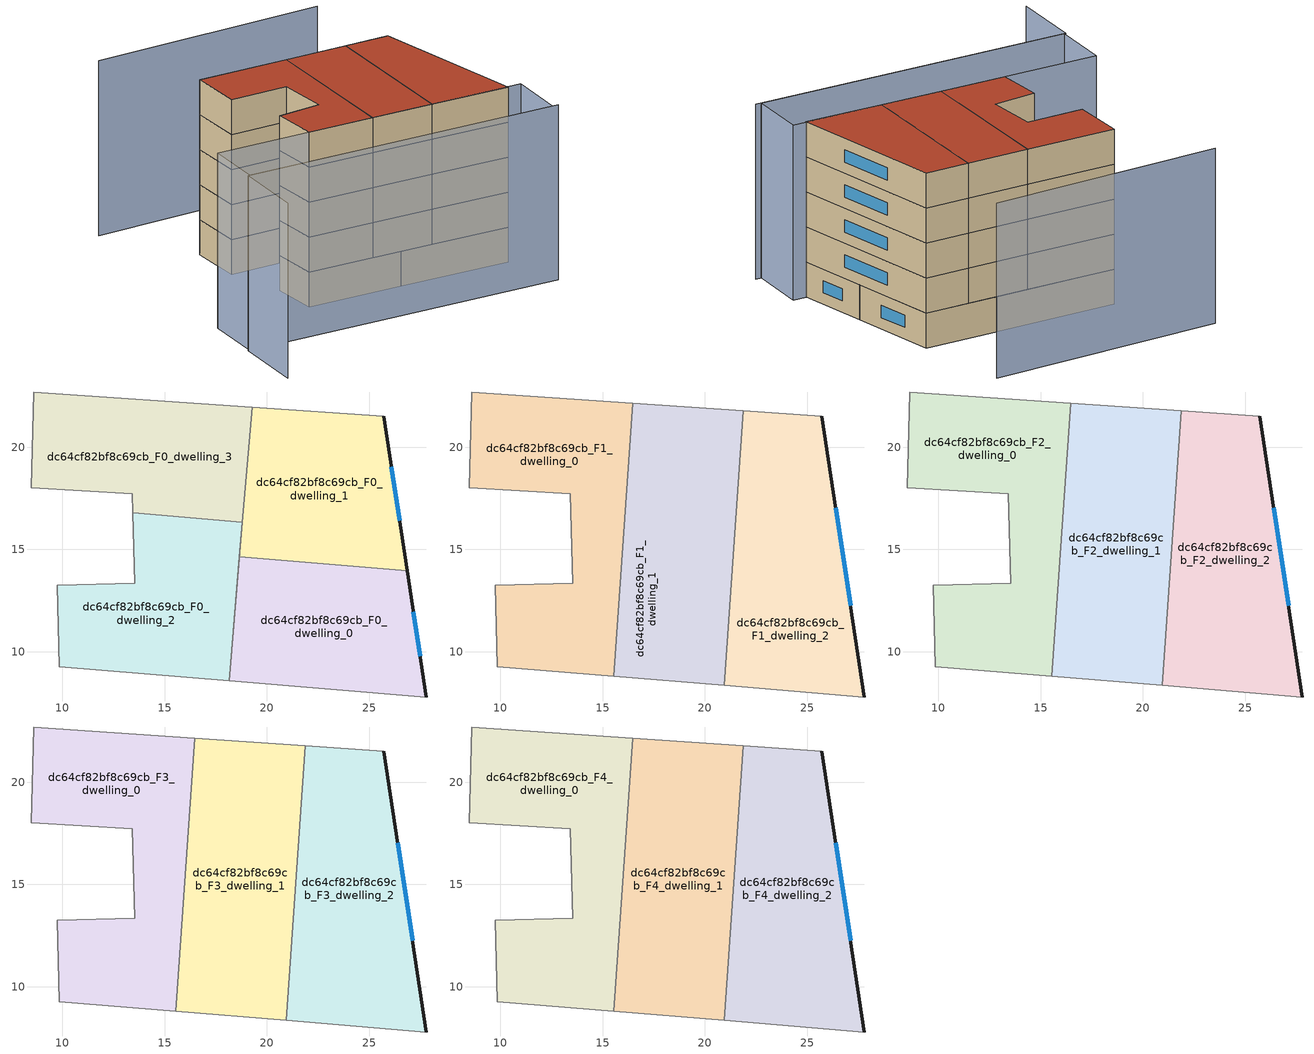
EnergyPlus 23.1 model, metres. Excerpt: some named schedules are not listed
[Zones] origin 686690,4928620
dc64cf82bf8c69cb_F0_dwelling_0
 floor ground (EU_floor_Construction): 26.87,13.95 27.81,7.78 18.16,8.58 18.67,14.64 z0
 wall outside (EU_wall_Construction): 27.81,7.78 26.87,13.95 z0:3
 wall to dc64cf82bf8c69cb_F0_dwelling_1 (EU_wall_Construction): 26.87,13.95 18.67,14.64 z0:3
 wall adiabatic (EU_wall_Construction): 18.67,14.64 18.16,8.58 27.81,7.78 z0:3
 window (EU_Window_Construction): 27.5,9.79 27.18,11.94 z0.98:2.02
dc64cf82bf8c69cb_F0_dwelling_1
 floor ground (EU_floor_Construction): 25.72,21.51 26.87,13.95 18.67,14.64 19.28,21.96 z0
 wall outside (EU_wall_Construction): 26.87,13.95 25.72,21.51 z0:3
 wall adiabatic (EU_wall_Construction): 25.72,21.51 19.28,21.96 18.67,14.64 z0:3
 window (EU_Window_Construction): 26.5,16.41 26.09,19.05 z0.98:2.02
dc64cf82bf8c69cb_F0_dwelling_2
 floor ground (EU_floor_Construction): 18.81,16.34 18.16,8.58 9.86,9.27 9.76,13.25 13.53,13.35 13.44,16.79 z0
 wall adiabatic (EU_wall_Construction): 13.44,16.79 13.53,13.35 9.76,13.25 9.86,9.27 18.16,8.58 18.81,16.34 z0:3
 wall to dc64cf82bf8c69cb_F0_dwelling_3 (EU_wall_Construction): 18.81,16.34 13.44,16.79 z0:3
dc64cf82bf8c69cb_F0_dwelling_3
 floor ground (EU_floor_Construction): 19.28,21.96 18.81,16.34 13.44,16.79 13.42,17.71 8.47,18.03 8.61,22.7 z0
 wall adiabatic (EU_wall_Construction): 18.81,16.34 19.28,21.96 8.61,22.7 8.47,18.03 13.42,17.71 13.44,16.79 z0:3
dc64cf82bf8c69cb_F1_dwelling_0
 floor to dc64cf82bf8c69cb_F0_dwelling_3 (EU_floor_Construction): 16.49,22.16 16.1,16.56 13.44,16.78 13.42,17.71 8.47,18.03 8.61,22.7 z3
 floor to dc64cf82bf8c69cb_F0_dwelling_2 (EU_floor_Construction): 16.1,16.56 15.56,8.8 9.86,9.27 9.76,13.25 13.53,13.35 13.44,16.78 z3
 wall adiabatic (EU_wall_Construction): 16.49,22.16 8.61,22.7 8.47,18.03 13.42,17.71 13.53,13.35 9.76,13.25 9.86,9.27 15.56,8.8 z3:6
 wall to dc64cf82bf8c69cb_F1_dwelling_1 (EU_wall_Construction): 15.56,8.8 16.49,22.16 z3:6
dc64cf82bf8c69cb_F1_dwelling_1
 floor to dc64cf82bf8c69cb_F0_dwelling_1 (EU_floor_Construction): 21.88,21.78 21.36,14.41 18.67,14.64 19.28,21.96 z3
 floor to dc64cf82bf8c69cb_F0_dwelling_2 (EU_floor_Construction): 18.81,16.34 18.16,8.58 15.56,8.8 16.1,16.56 z3
 floor to dc64cf82bf8c69cb_F0_dwelling_3 (EU_floor_Construction): 19.28,21.96 18.81,16.34 16.1,16.56 16.49,22.16 z3
 floor to dc64cf82bf8c69cb_F0_dwelling_0 (EU_floor_Construction): 21.36,14.41 20.94,8.35 18.16,8.58 18.67,14.64 z3
 wall adiabatic (EU_wall_Construction): 21.88,21.78 16.49,22.16 / 15.56,8.8 20.94,8.35 z3:6
 wall to dc64cf82bf8c69cb_F1_dwelling_2 (EU_wall_Construction): 20.94,8.35 21.88,21.78 z3:6
dc64cf82bf8c69cb_F1_dwelling_2
 floor to dc64cf82bf8c69cb_F0_dwelling_0 (EU_floor_Construction): 26.87,13.95 27.81,7.78 20.94,8.35 21.36,14.41 z3
 floor to dc64cf82bf8c69cb_F0_dwelling_1 (EU_floor_Construction): 25.72,21.51 26.87,13.95 21.36,14.41 21.88,21.78 z3
 wall outside (EU_wall_Construction): 27.81,7.78 25.72,21.51 z3:6
 wall adiabatic (EU_wall_Construction): 25.72,21.51 21.88,21.78 / 20.94,8.35 27.81,7.78 z3:6
 window (EU_Window_Construction): 27.13,12.25 26.4,17.05 z3.98:5.02
dc64cf82bf8c69cb_F2_dwelling_0
 floor to dc64cf82bf8c69cb_F1_dwelling_0 (EU_floor_Construction): 16.49,22.16 15.56,8.8 9.86,9.27 9.76,13.25 13.53,13.35 13.42,17.71 8.47,18.03 8.61,22.7 z6
 wall adiabatic (EU_wall_Construction): 16.49,22.16 8.61,22.7 8.47,18.03 13.42,17.71 13.53,13.35 9.76,13.25 9.86,9.27 15.56,8.8 z6:9
 wall to dc64cf82bf8c69cb_F2_dwelling_1 (EU_wall_Construction): 15.56,8.8 16.49,22.16 z6:9
dc64cf82bf8c69cb_F2_dwelling_1
 floor to dc64cf82bf8c69cb_F1_dwelling_1 (EU_floor_Construction): 21.88,21.78 20.94,8.35 15.56,8.8 16.49,22.16 z6
 wall adiabatic (EU_wall_Construction): 21.88,21.78 16.49,22.16 / 15.56,8.8 20.94,8.35 z6:9
 wall to dc64cf82bf8c69cb_F2_dwelling_2 (EU_wall_Construction): 20.94,8.35 21.88,21.78 z6:9
dc64cf82bf8c69cb_F2_dwelling_2
 floor to dc64cf82bf8c69cb_F1_dwelling_2 (EU_floor_Construction): 25.72,21.51 27.81,7.78 20.94,8.35 21.88,21.78 z6
 wall outside (EU_wall_Construction): 27.81,7.78 25.72,21.51 z6:9
 wall adiabatic (EU_wall_Construction): 25.72,21.51 21.88,21.78 / 20.94,8.35 27.81,7.78 z6:9
 window (EU_Window_Construction): 27.13,12.25 26.4,17.05 z6.98:8.02
dc64cf82bf8c69cb_F3_dwelling_0
 floor to dc64cf82bf8c69cb_F2_dwelling_0 (EU_floor_Construction): 16.49,22.16 15.56,8.8 9.86,9.27 9.76,13.25 13.53,13.35 13.42,17.71 8.47,18.03 8.61,22.7 z9
 wall adiabatic (EU_wall_Construction): 16.49,22.16 8.61,22.7 8.47,18.03 13.42,17.71 13.53,13.35 9.76,13.25 9.86,9.27 15.56,8.8 z9:12
 wall to dc64cf82bf8c69cb_F3_dwelling_1 (EU_wall_Construction): 15.56,8.8 16.49,22.16 z9:12
dc64cf82bf8c69cb_F3_dwelling_1
 floor to dc64cf82bf8c69cb_F2_dwelling_1 (EU_floor_Construction): 21.88,21.78 20.94,8.35 15.56,8.8 16.49,22.16 z9
 wall adiabatic (EU_wall_Construction): 21.88,21.78 16.49,22.16 / 15.56,8.8 20.94,8.35 z9:12
 wall to dc64cf82bf8c69cb_F3_dwelling_2 (EU_wall_Construction): 20.94,8.35 21.88,21.78 z9:12
dc64cf82bf8c69cb_F3_dwelling_2
 floor to dc64cf82bf8c69cb_F2_dwelling_2 (EU_floor_Construction): 25.72,21.51 27.81,7.78 20.94,8.35 21.88,21.78 z9
 wall outside (EU_wall_Construction): 27.81,7.78 25.72,21.51 z9:12
 wall adiabatic (EU_wall_Construction): 25.72,21.51 21.88,21.78 / 20.94,8.35 27.81,7.78 z9:12
 window (EU_Window_Construction): 27.13,12.25 26.4,17.05 z9.98:11.02
dc64cf82bf8c69cb_F4_dwelling_0
 floor to dc64cf82bf8c69cb_F3_dwelling_0 (EU_floor_Construction): 16.49,22.16 15.56,8.8 9.86,9.27 9.76,13.25 13.53,13.35 13.42,17.71 8.47,18.03 8.61,22.7 z12
 wall adiabatic (EU_wall_Construction): 16.49,22.16 8.61,22.7 8.47,18.03 13.42,17.71 13.53,13.35 9.76,13.25 9.86,9.27 15.56,8.8 z12:15
 wall to dc64cf82bf8c69cb_F4_dwelling_1 (EU_wall_Construction): 15.56,8.8 16.49,22.16 z12:15
 roof outside (EU_roof_Construction): 15.56,8.8 16.49,22.16 8.61,22.7 8.47,18.03 13.42,17.71 13.53,13.35 9.76,13.25 9.86,9.27 z15
dc64cf82bf8c69cb_F4_dwelling_1
 floor to dc64cf82bf8c69cb_F3_dwelling_1 (EU_floor_Construction): 21.88,21.78 20.94,8.35 15.56,8.8 16.49,22.16 z12
 wall adiabatic (EU_wall_Construction): 21.88,21.78 16.49,22.16 / 15.56,8.8 20.94,8.35 z12:15
 wall to dc64cf82bf8c69cb_F4_dwelling_2 (EU_wall_Construction): 20.94,8.35 21.88,21.78 z12:15
 roof outside (EU_roof_Construction): 20.94,8.35 21.88,21.78 16.49,22.16 15.56,8.8 z15
dc64cf82bf8c69cb_F4_dwelling_2
 floor to dc64cf82bf8c69cb_F3_dwelling_2 (EU_floor_Construction): 25.72,21.51 27.81,7.78 20.94,8.35 21.88,21.78 z12
 wall outside (EU_wall_Construction): 27.81,7.78 25.72,21.51 z12:15
 wall adiabatic (EU_wall_Construction): 25.72,21.51 21.88,21.78 / 20.94,8.35 27.81,7.78 z12:15
 window (EU_Window_Construction): 27.13,12.25 26.4,17.05 z12.98:14.02
 roof outside (EU_roof_Construction): 27.81,7.78 25.72,21.51 21.88,21.78 20.94,8.35 z15
shading: 24.49,29.54 4.19,30.3 / 0.53,-1.31 1.02,4.9 / 1.02,4.9 29.07,2.71 / 28.58,2.74 1.16,4.88 / 1.16,4.88 1.55,9.92 / 1.55,9.92 28.97,7.78 / 28.97,7.78 28.58,2.74 z0:15
[Building]
EU S2 Campaign: North Axis=0; Terrain=City; Solar Distribution=FullExterior
[Site:Location]
Bologna: Latitude=44.5; Longitude=11.25; Time Zone=1; Elevation=37
[SizingPeriod:WeatherFileDays]
AnnualSizingPeriod: Begin Month=1; Begin Day of Month=1; End Month=12; End Day of Month=31; Day of Week for Start Day=Monday; Use Weather File Daylight Saving Period=No; Use Weather File Rain and Snow Indicators=No
[MATERIAL]
EU_InternalMass_Material: Roughness=MediumRough; Thickness=0.1; Conductivity=1; Density=1800; Specific Heat=900; Thermal Absorptance=0.9; Solar Absorptance=0.7; Visible Absorptance=0.7
[MATERIAL:NOMASS] Roughness=MediumRough; Thermal Absorptance=0.9; Solar Absorptance=0.7; Visible Absorptance=0.7
Name | Thermal Resistance
EU_wall_NoMass | 0.905828
EU_roof_NoMass | 0.37593
EU_floor_NoMass | 0.67114
[WINDOWMATERIAL:SIMPLEGLAZINGSYSTEM]
EU_Window_SimpleGlazing: UFactor=4.52486; Solar Heat Gain Coefficient=0.85; Visible Transmittance=0.85
[CONSTRUCTION]
EU_wall_Construction: EU_wall_NoMass
EU_roof_Construction: EU_roof_NoMass
EU_floor_Construction: EU_floor_NoMass
EU_InternalMass_Construction: EU_InternalMass_Material
EU_Window_Construction: EU_Window_SimpleGlazing
[ZONE] Type=1; Multiplier=1; Ceiling Height=autocalculate; Floor Area=autocalculate; Part of Total Floor Area=Yes
Name | Volume
dc64cf82bf8c69cb_F0_dwelling_0 | 163.125
dc64cf82bf8c69cb_F1_dwelling_0; dc64cf82bf8c69cb_F2_dwelling_0; dc64cf82bf8c69cb_F3_dwelling_0; dc64cf82bf8c69cb_F4_dwelling_0 | 217.519
dc64cf82bf8c69cb_F0_dwelling_1 | 163.135
dc64cf82bf8c69cb_F1_dwelling_1; dc64cf82bf8c69cb_F2_dwelling_1; dc64cf82bf8c69cb_F3_dwelling_1; dc64cf82bf8c69cb_F4_dwelling_1 | 217.5
dc64cf82bf8c69cb_F0_dwelling_2 | 163.137
dc64cf82bf8c69cb_F1_dwelling_2; dc64cf82bf8c69cb_F2_dwelling_2; dc64cf82bf8c69cb_F3_dwelling_2; dc64cf82bf8c69cb_F4_dwelling_2 | 217.495
dc64cf82bf8c69cb_F0_dwelling_3 | 163.129
[INTERNALMASS] Construction=EU_InternalMass_Construction
Name | Zone or ZoneList | Surface Area
dc64cf82bf8c69cb_F0_dwelling_0_EU_InternalMass | dc64cf82bf8c69cb_F0_dwelling_0 | 54.3753
dc64cf82bf8c69cb_F0_dwelling_1_EU_InternalMass | dc64cf82bf8c69cb_F0_dwelling_1 | 54.3781
dc64cf82bf8c69cb_F0_dwelling_2_EU_InternalMass | dc64cf82bf8c69cb_F0_dwelling_2 | 54.3788
dc64cf82bf8c69cb_F0_dwelling_3_EU_InternalMass | dc64cf82bf8c69cb_F0_dwelling_3 | 54.3762
dc64cf82bf8c69cb_F1_dwelling_0_EU_InternalMass | dc64cf82bf8c69cb_F1_dwelling_0 | 72.5058
dc64cf82bf8c69cb_F1_dwelling_1_EU_InternalMass | dc64cf82bf8c69cb_F1_dwelling_1 | 72.5001
dc64cf82bf8c69cb_F1_dwelling_2_EU_InternalMass | dc64cf82bf8c69cb_F1_dwelling_2 | 72.4981
dc64cf82bf8c69cb_F2_dwelling_0_EU_InternalMass | dc64cf82bf8c69cb_F2_dwelling_0 | 72.5058
dc64cf82bf8c69cb_F2_dwelling_1_EU_InternalMass | dc64cf82bf8c69cb_F2_dwelling_1 | 72.5001
dc64cf82bf8c69cb_F2_dwelling_2_EU_InternalMass | dc64cf82bf8c69cb_F2_dwelling_2 | 72.4981
dc64cf82bf8c69cb_F3_dwelling_0_EU_InternalMass | dc64cf82bf8c69cb_F3_dwelling_0 | 72.5058
dc64cf82bf8c69cb_F3_dwelling_1_EU_InternalMass | dc64cf82bf8c69cb_F3_dwelling_1 | 72.5001
dc64cf82bf8c69cb_F3_dwelling_2_EU_InternalMass | dc64cf82bf8c69cb_F3_dwelling_2 | 72.4981
dc64cf82bf8c69cb_F4_dwelling_0_EU_InternalMass | dc64cf82bf8c69cb_F4_dwelling_0 | 72.5058
dc64cf82bf8c69cb_F4_dwelling_1_EU_InternalMass | dc64cf82bf8c69cb_F4_dwelling_1 | 72.5001
dc64cf82bf8c69cb_F4_dwelling_2_EU_InternalMass | dc64cf82bf8c69cb_F4_dwelling_2 | 72.4981
[OTHEREQUIPMENT] Fuel Type=Electricity; Design Level Calculation Method=Watts/Area; Power per Zone Floor Area=1; Fraction Latent=0; Fraction Radiant=0; Fraction Lost=0; Carbon Dioxide Generation Rate=0; EndUse Subcategory=EU_Step8_InternalGains
Name | Zone or ZoneList or Space or SpaceList | Schedule
EU_Step8_InternalGain_dc64cf82bf8c69cb_F0_dwelling_0_f000 | dc64cf82bf8c69cb_F0_dwelling_0 | EU_Step8_GainSchedule_dc64cf82bf8c69cb_F0_dwelling_0_f000
EU_Step8_InternalGain_dc64cf82bf8c69cb_F0_dwelling_1_f000 | dc64cf82bf8c69cb_F0_dwelling_1 | EU_Step8_GainSchedule_dc64cf82bf8c69cb_F0_dwelling_1_f000
EU_Step8_InternalGain_dc64cf82bf8c69cb_F0_dwelling_2_f000 | dc64cf82bf8c69cb_F0_dwelling_2 | EU_Step8_GainSchedule_dc64cf82bf8c69cb_F0_dwelling_2_f000
EU_Step8_InternalGain_dc64cf82bf8c69cb_F0_dwelling_3_f000 | dc64cf82bf8c69cb_F0_dwelling_3 | EU_Step8_GainSchedule_dc64cf82bf8c69cb_F0_dwelling_3_f000
EU_Step8_InternalGain_dc64cf82bf8c69cb_F1_dwelling_0_f000 | dc64cf82bf8c69cb_F1_dwelling_0 | EU_Step8_GainSchedule_dc64cf82bf8c69cb_F1_dwelling_0_f000
EU_Step8_InternalGain_dc64cf82bf8c69cb_F1_dwelling_1_f000 | dc64cf82bf8c69cb_F1_dwelling_1 | EU_Step8_GainSchedule_dc64cf82bf8c69cb_F1_dwelling_1_f000
EU_Step8_InternalGain_dc64cf82bf8c69cb_F1_dwelling_2_f000 | dc64cf82bf8c69cb_F1_dwelling_2 | EU_Step8_GainSchedule_dc64cf82bf8c69cb_F1_dwelling_2_f000
EU_Step8_InternalGain_dc64cf82bf8c69cb_F2_dwelling_0_f000 | dc64cf82bf8c69cb_F2_dwelling_0 | EU_Step8_GainSchedule_dc64cf82bf8c69cb_F2_dwelling_0_f000
EU_Step8_InternalGain_dc64cf82bf8c69cb_F2_dwelling_1_f000 | dc64cf82bf8c69cb_F2_dwelling_1 | EU_Step8_GainSchedule_dc64cf82bf8c69cb_F2_dwelling_1_f000
EU_Step8_InternalGain_dc64cf82bf8c69cb_F2_dwelling_2_f000 | dc64cf82bf8c69cb_F2_dwelling_2 | EU_Step8_GainSchedule_dc64cf82bf8c69cb_F2_dwelling_2_f000
EU_Step8_InternalGain_dc64cf82bf8c69cb_F3_dwelling_0_f000 | dc64cf82bf8c69cb_F3_dwelling_0 | EU_Step8_GainSchedule_dc64cf82bf8c69cb_F3_dwelling_0_f000
EU_Step8_InternalGain_dc64cf82bf8c69cb_F3_dwelling_1_f000 | dc64cf82bf8c69cb_F3_dwelling_1 | EU_Step8_GainSchedule_dc64cf82bf8c69cb_F3_dwelling_1_f000
EU_Step8_InternalGain_dc64cf82bf8c69cb_F3_dwelling_2_f000 | dc64cf82bf8c69cb_F3_dwelling_2 | EU_Step8_GainSchedule_dc64cf82bf8c69cb_F3_dwelling_2_f000
EU_Step8_InternalGain_dc64cf82bf8c69cb_F4_dwelling_0_f000 | dc64cf82bf8c69cb_F4_dwelling_0 | EU_Step8_GainSchedule_dc64cf82bf8c69cb_F4_dwelling_0_f000
EU_Step8_InternalGain_dc64cf82bf8c69cb_F4_dwelling_1_f000 | dc64cf82bf8c69cb_F4_dwelling_1 | EU_Step8_GainSchedule_dc64cf82bf8c69cb_F4_dwelling_1_f000
EU_Step8_InternalGain_dc64cf82bf8c69cb_F4_dwelling_2_f000 | dc64cf82bf8c69cb_F4_dwelling_2 | EU_Step8_GainSchedule_dc64cf82bf8c69cb_F4_dwelling_2_f000
[ZONEVENTILATION:DESIGNFLOWRATE] Schedule=EU_AlwaysOn; Design Flow Rate Calculation Method=AirChanges/Hour; Air Changes per Hour=0.73129; Ventilation Type=Natural; Fan Pressure Rise=0; Fan Total Efficiency=1; Constant Term Coefficient=1; Temperature Term Coefficient=0; Velocity Term Coefficient=0; Velocity Squared Term Coefficient=0; Minimum Indoor Temperature=-100; Maximum Indoor Temperature=100; Delta Temperature=-100; Minimum Outdoor Temperature=-100; Maximum Outdoor Temperature=100; Maximum Wind Speed=40
Name | Zone or ZoneList or Space or SpaceList
EU_ConstantAir_dc64cf82bf8c69cb_F0_dwelling_0 | dc64cf82bf8c69cb_F0_dwelling_0
EU_ConstantAir_dc64cf82bf8c69cb_F0_dwelling_1 | dc64cf82bf8c69cb_F0_dwelling_1
EU_ConstantAir_dc64cf82bf8c69cb_F0_dwelling_2 | dc64cf82bf8c69cb_F0_dwelling_2
EU_ConstantAir_dc64cf82bf8c69cb_F0_dwelling_3 | dc64cf82bf8c69cb_F0_dwelling_3
EU_ConstantAir_dc64cf82bf8c69cb_F1_dwelling_0 | dc64cf82bf8c69cb_F1_dwelling_0
EU_ConstantAir_dc64cf82bf8c69cb_F1_dwelling_1 | dc64cf82bf8c69cb_F1_dwelling_1
EU_ConstantAir_dc64cf82bf8c69cb_F1_dwelling_2 | dc64cf82bf8c69cb_F1_dwelling_2
EU_ConstantAir_dc64cf82bf8c69cb_F2_dwelling_0 | dc64cf82bf8c69cb_F2_dwelling_0
EU_ConstantAir_dc64cf82bf8c69cb_F2_dwelling_1 | dc64cf82bf8c69cb_F2_dwelling_1
EU_ConstantAir_dc64cf82bf8c69cb_F2_dwelling_2 | dc64cf82bf8c69cb_F2_dwelling_2
EU_ConstantAir_dc64cf82bf8c69cb_F3_dwelling_0 | dc64cf82bf8c69cb_F3_dwelling_0
EU_ConstantAir_dc64cf82bf8c69cb_F3_dwelling_1 | dc64cf82bf8c69cb_F3_dwelling_1
EU_ConstantAir_dc64cf82bf8c69cb_F3_dwelling_2 | dc64cf82bf8c69cb_F3_dwelling_2
EU_ConstantAir_dc64cf82bf8c69cb_F4_dwelling_0 | dc64cf82bf8c69cb_F4_dwelling_0
EU_ConstantAir_dc64cf82bf8c69cb_F4_dwelling_1 | dc64cf82bf8c69cb_F4_dwelling_1
EU_ConstantAir_dc64cf82bf8c69cb_F4_dwelling_2 | dc64cf82bf8c69cb_F4_dwelling_2
[HVACTEMPLATE:THERMOSTAT] Constant Heating Setpoint=20; Constant Cooling Setpoint=50
EU_HeatOnly_dc64cf82bf8c69cb_F0_dwelling_0; EU_HeatOnly_dc64cf82bf8c69cb_F0_dwelling_1; EU_HeatOnly_dc64cf82bf8c69cb_F0_dwelling_2; EU_HeatOnly_dc64cf82bf8c69cb_F0_dwelling_3; EU_HeatOnly_dc64cf82bf8c69cb_F1_dwelling_0; EU_HeatOnly_dc64cf82bf8c69cb_F1_dwelling_1; EU_HeatOnly_dc64cf82bf8c69cb_F1_dwelling_2; EU_HeatOnly_dc64cf82bf8c69cb_F2_dwelling_0; EU_HeatOnly_dc64cf82bf8c69cb_F2_dwelling_1; EU_HeatOnly_dc64cf82bf8c69cb_F2_dwelling_2; EU_HeatOnly_dc64cf82bf8c69cb_F3_dwelling_0; EU_HeatOnly_dc64cf82bf8c69cb_F3_dwelling_1; EU_HeatOnly_dc64cf82bf8c69cb_F3_dwelling_2; EU_HeatOnly_dc64cf82bf8c69cb_F4_dwelling_0; EU_HeatOnly_dc64cf82bf8c69cb_F4_dwelling_1; EU_HeatOnly_dc64cf82bf8c69cb_F4_dwelling_2
[HVACTEMPLATE:ZONE:IDEALLOADSAIRSYSTEM] System Availability Schedule=EU_AlwaysOn; Maximum Heating Supply Air Temperature=50; Minimum Cooling Supply Air Temperature=13; Maximum Heating Supply Air Humidity Ratio=0.0156; Minimum Cooling Supply Air Humidity Ratio=0.0077; Heating Limit=NoLimit; Cooling Limit=NoLimit; Heating Availability Schedule=EU_AlwaysOn; Cooling Availability Schedule=EU_CoolingOff; Dehumidification Control Type=ConstantSensibleHeatRatio; Cooling Sensible Heat Ratio=0.7; Dehumidification Setpoint=60; Humidification Control Type=None; Humidification Setpoint=30; Outdoor Air Method=None; Outdoor Air Flow Rate per Person=0.00944; Outdoor Air Flow Rate per Zone Floor Area=0; Outdoor Air Flow Rate per Zone=0; Demand Controlled Ventilation Type=None; Outdoor Air Economizer Type=NoEconomizer; Heat Recovery Type=None; Sensible Heat Recovery Effectiveness=0.7; Latent Heat Recovery Effectiveness=0.65
Name | Template Thermostat
dc64cf82bf8c69cb_F0_dwelling_0 | EU_HeatOnly_dc64cf82bf8c69cb_F0_dwelling_0
dc64cf82bf8c69cb_F0_dwelling_1 | EU_HeatOnly_dc64cf82bf8c69cb_F0_dwelling_1
dc64cf82bf8c69cb_F0_dwelling_2 | EU_HeatOnly_dc64cf82bf8c69cb_F0_dwelling_2
dc64cf82bf8c69cb_F0_dwelling_3 | EU_HeatOnly_dc64cf82bf8c69cb_F0_dwelling_3
dc64cf82bf8c69cb_F1_dwelling_0 | EU_HeatOnly_dc64cf82bf8c69cb_F1_dwelling_0
dc64cf82bf8c69cb_F1_dwelling_1 | EU_HeatOnly_dc64cf82bf8c69cb_F1_dwelling_1
dc64cf82bf8c69cb_F1_dwelling_2 | EU_HeatOnly_dc64cf82bf8c69cb_F1_dwelling_2
dc64cf82bf8c69cb_F2_dwelling_0 | EU_HeatOnly_dc64cf82bf8c69cb_F2_dwelling_0
dc64cf82bf8c69cb_F2_dwelling_1 | EU_HeatOnly_dc64cf82bf8c69cb_F2_dwelling_1
dc64cf82bf8c69cb_F2_dwelling_2 | EU_HeatOnly_dc64cf82bf8c69cb_F2_dwelling_2
dc64cf82bf8c69cb_F3_dwelling_0 | EU_HeatOnly_dc64cf82bf8c69cb_F3_dwelling_0
dc64cf82bf8c69cb_F3_dwelling_1 | EU_HeatOnly_dc64cf82bf8c69cb_F3_dwelling_1
dc64cf82bf8c69cb_F3_dwelling_2 | EU_HeatOnly_dc64cf82bf8c69cb_F3_dwelling_2
